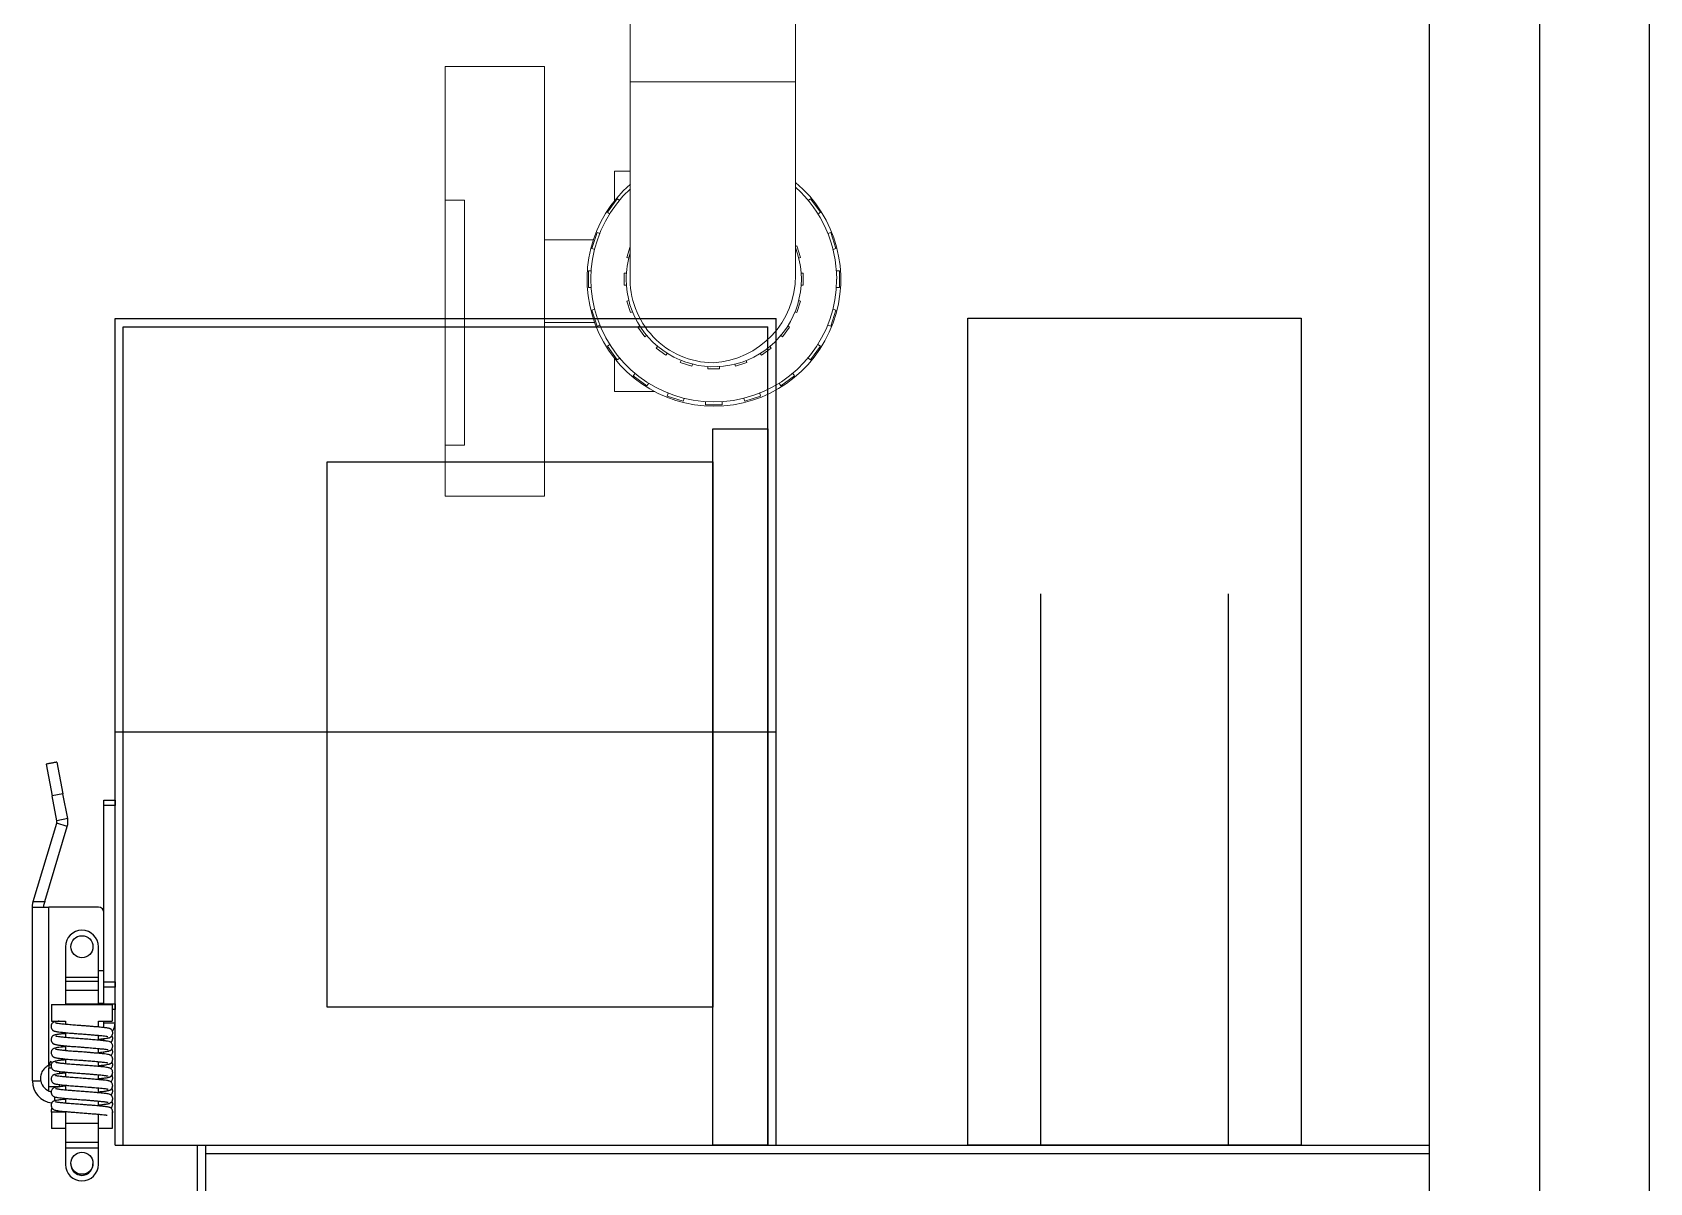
# Model space of a CAD drawing. Extents: x -18489 to 195597, y -1599 to 112111.
# Drawn here: x 15012.29 to 15041.64, y 26408.6 to 26429.48 of the extents above; entities that cross this region are included whole.
import ezdxf

# ---------------------------------------------------------------- set-up
doc = ezdxf.new("R2010")
doc.units = 0
doc.header["$LTSCALE"] = 100
doc.linetypes.add('188K-SM-07-F10-MECH-CR PIPE-Y2257103$0$AP8P1-SM-08-F50-001-A(G)-CDS - 複製$0$HIDDEN', pattern=[0.375, 0.25, -0.125])
doc.linetypes.add('188K-SM-07-F10-MECH-CR PIPE-Y2257103$0$AP8P1-SM-08-F50-001-A(G)-CDS - 複製$0$HIDDEN2', pattern=[4.7625, 3.175, -1.5875])
for name, color, linetype in [('188K-SM-07-F10-MECH-CR PIPE-Y2257103$0$AP6B-SM-08-FNN-340-A(13)_Ver1$0$18P2-SM-08-FNN-320-A(5)-20190426-JEN$0$18P2-SM-08-FNN-320-A(5)-20190318-JEN$0$SM-08-FNN-300-A(5)-JEN$0$15P6-SM-08-FNN-320-A(10)-UIS-TCM$0$15P6-SM-08-FNN-00-(@10)170308-MIC$0$0-CDS', 140, 'Continuous'), ('188K-SM-07-F10-MECH-CR PIPE-Y2257103$0$AP7P1-SM-08-FNN-120-A(4)-SMP$0$15P6-SM-08-FNN-320-A(10)-UIS-TCM$0$15P6-SM-08-FNN-00-(@10)170308-MIC$0$0-CDS', 140, 'Continuous'), ('188K-SM-07-F10-MECH-CR PIPE-Y2257103$0$AP8P1-SM-08-F50-001-A(G)-CDS - 複製$0$虛線', 4, '188K-SM-07-F10-MECH-CR PIPE-Y2257103$0$AP8P1-SM-08-F50-001-A(G)-CDS - 複製$0$HIDDEN')]:
    doc.layers.add(name, color=color, linetype=linetype)
doc.layers.add('188K-SM-07-F10-MECH-CR PIPE-Y2257103$0$AP8P1-SM-08-F50-001-A(G)-CDS - 複製$0$HDI', color=4, linetype='188K-SM-07-F10-MECH-CR PIPE-Y2257103$0$AP8P1-SM-08-F50-001-A(G)-CDS - 複製$0$HIDDEN2', lineweight=5)

# ---------------------------------------------------------------- blocks, each defined once
blk = doc.blocks.new('188K-SM-07-F10-MECH-CR PIPE-Y2257103$0$AP8P1-SM-08-F50-001-A(G)-CDS - 複製$0$A$Cf43b6890')
at = {"color": 4}
for p, q in [((-4.19, 16.97), (-4.75, 5.56)), ((-4.3, 14.73), (4.3, 14.73)), ((-4.27, 15.29), (4.27, 15.29)), ((-4.24, 15.85), (4.24, 15.85)), ((-4.22, 16.41), (4.22, 16.41)), ((4.19, 16.97), (-4.19, 16.97)), ((4.19, 16.97), (4.75, 5.56)), ((-4.44, 11.93), (4.44, 11.93)), ((-4.41, 12.49), (4.41, 12.49)), ((-4.38, 13.05), (4.38, 13.05)), ((-4.35, 13.61), (4.35, 13.61)), ((-4.33, 14.17), (4.33, 14.17)), ((-4.57, 9.13), (4.57, 9.13)), ((-4.55, 9.69), (4.55, 9.69)), ((-4.52, 10.25), (4.52, 10.25)), ((-4.49, 10.81), (4.49, 10.81)), ((-4.46, 11.37), (4.46, 11.37)), ((-4.71, 6.33), (4.71, 6.33)), ((-4.68, 6.89), (4.68, 6.89)), ((-4.66, 7.45), (4.66, 7.45)), ((-4.63, 8.01), (4.63, 8.01)), ((-4.6, 8.57), (4.6, 8.57)), ((-4.75, 5.56), (-4.75, 5)), ((-4.74, 5.77), (4.74, 5.77)), ((4.75, 5.56), (4.75, 5))]:
    blk.add_line(p, q, dxfattribs=at)
at = {"color": 0}
for p, q in [((27.5, 5), (-27.5, 5)), ((-27.5, 5), (-27.5, 0)), ((27.5, 5), (27.5, 0)), ((29.5, 0), (-29.5, 0)), ((30.5, -1), (29.5, 0)), ((-29.5, 0), (-30.5, -1)), ((-30.5, -33.94), (-30.5, -1)), ((-30.5, -1), (30.5, -1)), ((30.5, -33.94), (30.5, -1)), ((30.5, -33.94), (-30.5, -33.94)), ((-15, -61), (-30.5, -33.94)), ((15, -61), (30.5, -33.94)), ((15, -61), (-15, -61)), ((-15, -74), (-15, -61)), ((15, -61), (15, -74)), ((-15, -74), (-14, -75)), ((-15, -74), (15, -74)), ((14, -75), (-14, -75)), ((14, -75), (15, -74))]:
    blk.add_line(p, q, dxfattribs=at)
at = {"color": 0, "linetype": 'Continuous', "lineweight": 0, "extrusion": (0, 1, 0)}
for p, q in [((-18.25, -75), (18.25, -75)), ((-18.25, -84), (-18.25, -75)), ((18.25, -84), (18.25, -75)), ((-18.25, -84), (18.25, -84)), ((-15, -84), (0, -84)), ((-15, -105.5), (-15, -84)), ((0, -84), (15, -84)), ((15, -105.5), (15, -84)), ((-15, -105.5), (-15, -142.2)), ((15, -142.2), (15, -105.5)), ((17.85, -123.21), (15, -123.21)), ((17.85, -124.58), (17.85, -123.21)), ((17.85, -124.58), (17.85, -128.52)), ((-19.52, -130.7), (-17.73, -128.24)), ((-17.73, -128.24), (-17.28, -128.57)), ((16.9, -128.57), (17.36, -128.24)), ((17.36, -128.24), (19.14, -130.7)), ((-19.06, -131.03), (-19.52, -130.7)), ((19.14, -130.7), (18.69, -131.03)), ((-22.33, -137.27), (-21.39, -134.38)), ((-21.39, -134.38), (-20.86, -134.55)), ((20.48, -134.55), (21.02, -134.38)), ((21.02, -134.38), (21.95, -137.27)), ((-21.8, -137.44), (-22.33, -137.27)), ((-15.25, -136.82), (-15.91, -138.88)), ((-15, -136.9), (-15.25, -136.82)), ((15.64, -138.88), (15, -136.92)), ((21.95, -137.27), (21.42, -137.44)), ((-15.91, -138.88), (-15.54, -139)), ((15.26, -139), (15.64, -138.88)), ((-22.97, -144.38), (-22.97, -141.34)), ((-22.97, -141.34), (-22.42, -141.34)), ((-15.98, -141.78), (-16.38, -141.78)), ((-16.38, -141.78), (-16.38, -143.95)), ((16.1, -141.78), (15.7, -141.78)), ((16.1, -143.95), (16.1, -141.78)), ((22.04, -141.34), (22.6, -141.34)), ((22.6, -141.34), (22.6, -144.38)), ((-22.42, -144.38), (-22.97, -144.38)), ((-16.38, -143.95), (-15.98, -143.95)), ((-15.54, -146.73), (-15.91, -146.85)), ((15.64, -146.85), (15.26, -146.73)), ((15.7, -143.95), (16.1, -143.95)), ((22.6, -144.38), (22.04, -144.38)), ((-22.33, -148.46), (-21.8, -148.29)), ((-21.39, -151.35), (-22.33, -148.46)), ((-15.91, -146.85), (-15.25, -148.91)), ((-15.25, -148.91), (-14.87, -148.79)), ((14.59, -148.79), (14.97, -148.91)), ((14.97, -148.91), (15.64, -146.85)), ((21.95, -148.46), (21.02, -151.35)), ((21.42, -148.29), (21.95, -148.46)), ((-20.86, -151.18), (-21.39, -151.35)), ((-13.59, -151.3), (-13.91, -151.53)), ((-13.91, -151.53), (-12.64, -153.28)), ((12.36, -153.28), (13.63, -151.53)), ((13.63, -151.53), (13.31, -151.3)), ((21.02, -151.35), (20.48, -151.18)), ((-19.52, -155.03), (-19.06, -154.7)), ((-17.73, -157.49), (-19.52, -155.03)), ((-12.64, -153.28), (-12.32, -153.05)), ((-10.32, -155.04), (-10.56, -155.36)), ((-10.56, -155.36), (-8.81, -156.63)), ((8.53, -156.63), (10.28, -155.36)), ((10.28, -155.36), (10.04, -155.04)), ((12.04, -153.05), (12.36, -153.28)), ((19.14, -155.03), (17.36, -157.49)), ((18.69, -154.7), (19.14, -155.03)), ((-17.28, -157.16), (-17.73, -157.49)), ((-8.81, -156.63), (-8.57, -156.31)), ((-6.06, -157.59), (-6.19, -157.97)), ((-6.19, -157.97), (-4.13, -158.64)), ((-4.13, -158.64), (-4, -158.26)), ((3.72, -158.26), (3.85, -158.64)), ((3.85, -158.64), (5.91, -157.97)), ((5.91, -157.97), (5.78, -157.59)), ((8.29, -156.31), (8.53, -156.63)), ((17.36, -157.49), (16.9, -157.16)), ((17.85, -157.2), (17.85, -161.86)), ((-14.81, -160.41), (-14.48, -159.95)), ((-12.35, -162.19), (-14.81, -160.41)), ((-1.22, -158.7), (-1.22, -159.1)), ((-1.22, -159.1), (0.94, -159.1)), ((0.94, -159.1), (0.94, -158.7)), ((14.44, -160.41), (11.98, -162.19)), ((14.11, -159.95), (14.44, -160.41)), ((-12.02, -161.74), (-12.35, -162.19)), ((-8.67, -164.07), (-8.5, -163.54)), ((-5.78, -165.01), (-8.67, -164.07)), ((8.3, -164.07), (5.41, -165.01)), ((8.13, -163.54), (8.3, -164.07)), ((17.85, -163.23), (10.56, -163.23)), ((11.98, -162.19), (11.65, -161.74)), ((17.85, -163.23), (17.85, -161.86)), ((-5.61, -164.47), (-5.78, -165.01)), ((-1.71, -165.65), (-1.71, -165.09)), ((1.33, -165.65), (-1.71, -165.65)), ((1.33, -165.09), (1.33, -165.65)), ((5.41, -165.01), (5.24, -164.47))]:
    blk.add_line(p, q, dxfattribs=at)
at = {"color": 0, "linetype": 'Continuous', "lineweight": 0}
for p, q in [((-7.25, -75), (-7.25, -84)), ((-5.75, -75), (-5.75, -84)), ((5.75, -75), (5.75, -84)), ((7.25, -75), (7.25, -84)), ((7.25, -75), (7.25, -84)), ((48.57, -104.22), (30.57, -104.22)), ((30.57, -104.22), (30.57, -182.22)), ((48.57, -104.22), (48.57, -182.22)), ((15, -107), (-15, -107)), ((48.57, -128.5), (45.06, -128.5)), ((45.06, -128.5), (45.06, -172.94)), ((30.57, -135.72), (21.73, -135.72)), ((30.57, -150.72), (21.48, -150.72)), ((48.57, -172.94), (45.06, -172.94)), ((48.57, -182.22), (30.57, -182.22))]:
    blk.add_line(p, q, dxfattribs=at)
at = {"color": 0, "linetype": 'Continuous', "lineweight": 0, "extrusion": (0, 0, -1)}
for centre, radius, start, end in [((0.2, -142.89), 23.01, 269.9568, 49.915), ((-0.06, -142.91), 22.53, 0.115, 47.9667), ((0.17, -142.9), 23.01, 131.1561, 270.0514), ((0.16, -142.83), 22.3, 132.7475, 359.907), ((0.16, -142.83), 15.9, 180.1297, 21.0538), ((0.32, -142.9), 16.05, 162.597, 179.885)]:
    blk.add_arc(centre, radius, start, end, dxfattribs=at)
at = {"color": 0, "linetype": 'Continuous', "lineweight": 0}
for centre, radius, start, end in [((0.76, -142.26), 15.76, 179.7721, 267.0804), ((-0.16, -142.83), 15.18, 270.4583, 2.3697)]:
    blk.add_arc(centre, radius, start, end, dxfattribs=at)
at = {"layer": '188K-SM-07-F10-MECH-CR PIPE-Y2257103$0$AP8P1-SM-08-F50-001-A(G)-CDS - 複製$0$HDI', "lineweight": -3}
for p, q in [((-6.98, 5), (-6.98, 1.97)), ((6.98, 5), (-6.98, 5)), ((6.98, 5), (6.98, 1.97)), ((6.98, 1.97), (-6.98, 1.97)), ((-2.5, 1.97), (-2.5, -8.03)), ((2.5, 1.97), (2.5, -8.03)), ((-2.5, -36.03), (-2.5, -38.53)), ((2.5, -36.03), (2.5, -38.53))]:
    blk.add_line(p, q, dxfattribs=at)
blk.add_lwpolyline([(9, -36.03), (-9, -36.03, -0.414214), (-10, -35.03), (-10, -9.03, -0.414214), (-9, -8.03), (9, -8.03, -0.414214), (10, -9.03), (10, -35.03, -0.414214)], format="xyb", close=True, dxfattribs=at)
for points in [[(4.06, -39.47), (4.06, -40.09), (-4.06, -40.09), (-4.06, -39.47)], [(3.12, -38.53), (3.12, -39.47), (-3.13, -39.47), (-3.13, -38.53)], [(3.12, -40.09), (3.12, -41.03), (-3.13, -41.03), (-3.13, -40.09)]]:
    blk.add_lwpolyline(points, close=True, dxfattribs=at)
at = {"layer": '188K-SM-07-F10-MECH-CR PIPE-Y2257103$0$AP8P1-SM-08-F50-001-A(G)-CDS - 複製$0$虛線', "linetype": '188K-SM-07-F10-MECH-CR PIPE-Y2257103$0$AP8P1-SM-08-F50-001-A(G)-CDS - 複製$0$HIDDEN', "ltscale": 0.5}
for p, q in [((-25, 5), (-25, -21.19)), ((25, 5), (25, -21.19)), ((-8.5, -50), (-25, -21.19)), ((8.5, -50), (25, -21.19)), ((8.5, -49.98), (-8.5, -50))]:
    blk.add_line(p, q, dxfattribs=at)
at = {"layer": '188K-SM-07-F10-MECH-CR PIPE-Y2257103$0$AP8P1-SM-08-F50-001-A(G)-CDS - 複製$0$虛線', "ltscale": 0.1}
for p, q in [((-9.49, -74.5), (-8.99, -49.28)), ((9.49, -74.5), (8.99, -49.26)), ((-8.98, -74), (-8.5, -50)), ((8.98, -74), (8.5, -49.98)), ((-10, -75), (-8.98, -74)), ((10, -75), (8.98, -74))]:
    blk.add_line(p, q, dxfattribs=at)
blk = doc.blocks.new('188K-SM-07-F10-MECH-CR PIPE-Y2257103$0$CDS-CVD')
at = {"layer": '188K-SM-07-F10-MECH-CR PIPE-Y2257103$0$AP6B-SM-08-FNN-340-A(13)_Ver1$0$18P2-SM-08-FNN-320-A(5)-20190426-JEN$0$18P2-SM-08-FNN-320-A(5)-20190318-JEN$0$SM-08-FNN-300-A(5)-JEN$0$15P6-SM-08-FNN-320-A(10)-UIS-TCM$0$15P6-SM-08-FNN-00-(@10)170308-MIC$0$0-CDS', "ltscale": 0.1}
blk.add_line((15039.64, -72855.477), (15039.64, -73013.977), dxfattribs=at)
blk.add_lwpolyline([(15037.64, -73013.977), (15041.64, -73013.977), (15041.64, -72855.477), (15037.64, -72855.477)], close=True, dxfattribs=at)
at = {"layer": '188K-SM-07-F10-MECH-CR PIPE-Y2257103$0$AP7P1-SM-08-FNN-120-A(4)-SMP$0$15P6-SM-08-FNN-320-A(10)-UIS-TCM$0$15P6-SM-08-FNN-00-(@10)170308-MIC$0$0-CDS', "ltscale": 0.1}
for p, q in [((15013.79, -72925.477), (15013.79, -72910.477)), ((15013.79, -72910.477), (15025.79, -72910.477)), ((15013.94, -72925.477), (15013.94, -72910.627)), ((15013.94, -72910.627), (15025.64, -72910.627)), ((15025.64, -72925.477), (15025.64, -72910.627)), ((15025.79, -72925.477), (15025.79, -72910.477)), ((15029.265, -72910.471), (15035.315, -72910.471)), ((15029.265, -72925.477), (15029.265, -72910.471)), ((15035.315, -72910.471), (15035.315, -72925.477)), ((15024.64, -72912.477), (15025.64, -72912.477)), ((15024.64, -72925.477), (15024.64, -72912.477)), ((15025.64, -72912.477), (15025.64, -72925.477)), ((15017.64, -72913.077), (15024.64, -72913.077)), ((15017.64, -72922.977), (15017.64, -72913.077)), ((15024.64, -72913.077), (15024.64, -72922.977)), ((15030.59, -72925.477), (15030.59, -72915.471)), ((15033.99, -72915.471), (15033.99, -72925.477)), ((15013.79, -72917.977), (15025.79, -72917.977)), ((15012.54, -72918.564), (15012.649, -72919.139)), ((15012.736, -72918.526), (15012.846, -72919.101)), ((15012.846, -72919.101), (15012.649, -72919.139)), ((15012.735, -72919.59), (15012.649, -72919.139)), ((15012.932, -72919.552), (15012.846, -72919.101)), ((15013.59, -72919.214), (15013.79, -72919.214)), ((15013.59, -72919.314), (15013.59, -72919.214)), ((15013.79, -72919.214), (15013.79, -72919.314)), ((15013.79, -72919.314), (15013.59, -72919.314)), ((15013.59, -72921.258), (15013.59, -72919.314)), ((15013.79, -72922.514), (15013.79, -72919.314)), ((15012.307, -72921.058), (15012.733, -72919.637)), ((15012.516, -72921.058), (15012.924, -72919.695)), ((15012.924, -72919.695), (15012.733, -72919.637)), ((15012.932, -72919.552), (15012.735, -72919.59)), ((15012.29, -72924.314), (15012.29, -72921.158)), ((15012.29, -72921.158), (15012.59, -72921.158)), ((15012.303, -72921.072), (15012.307, -72921.058)), ((15012.307, -72921.058), (15012.516, -72921.058)), ((15012.516, -72921.058), (15012.494, -72921.129)), ((15012.59, -72924.033), (15012.59, -72921.158)), ((15013.49, -72921.158), (15012.59, -72921.158)), ((15013.59, -72922.314), (15013.59, -72921.258)), ((15012.89, -72921.877), (15012.89, -72922.435)), ((15013.49, -72922.435), (15013.49, -72921.877)), ((15013.49, -72922.435), (15012.89, -72922.435)), ((15012.89, -72922.435), (15012.89, -72922.506)), ((15013.59, -72922.314), (15013.49, -72922.314)), ((15013.49, -72922.506), (15013.49, -72922.435)), ((15013.59, -72922.514), (15013.59, -72922.314)), ((15013.49, -72922.506), (15012.89, -72922.506)), ((15012.89, -72922.506), (15012.89, -72922.674)), ((15013.49, -72922.674), (15012.89, -72922.674)), ((15012.89, -72922.674), (15012.89, -72922.922)), ((15013.49, -72922.674), (15013.49, -72922.506)), ((15013.49, -72922.922), (15013.49, -72922.674)), ((15013.59, -72922.514), (15013.79, -72922.514)), ((15013.59, -72922.614), (15013.59, -72922.514)), ((15013.79, -72922.614), (15013.59, -72922.614)), ((15013.59, -72922.914), (15013.59, -72922.614)), ((15013.79, -72922.514), (15013.79, -72922.614)), ((15013.79, -72922.914), (15013.79, -72922.614)), ((15012.64, -72922.927), (15012.64, -72923.227)), ((15012.64, -72922.927), (15013.74, -72922.927)), ((15013.49, -72922.922), (15012.89, -72922.922)), ((15012.89, -72922.922), (15012.89, -72922.927)), ((15013.59, -72922.907), (15013.49, -72922.907)), ((15013.49, -72922.927), (15013.49, -72922.922)), ((15013.59, -72922.914), (15013.79, -72922.914)), ((15013.59, -72922.927), (15013.59, -72922.914)), ((15013.74, -72922.927), (15013.74, -72923.227)), ((15013.79, -72923.014), (15013.74, -72923.014)), ((15013.79, -72922.914), (15013.79, -72923.014)), ((15013.79, -72923.257), (15013.79, -72923.014)), ((15024.64, -72922.977), (15017.64, -72922.977)), ((15012.64, -72923.227), (15012.89, -72923.227)), ((15012.871, -72923.227), (15012.887, -72923.237)), ((15012.887, -72923.237), (15012.89, -72923.239)), ((15012.89, -72923.227), (15012.89, -72923.287)), ((15013.49, -72923.227), (15013.74, -72923.227)), ((15013.49, -72923.335), (15013.49, -72923.227)), ((15013.59, -72923.345), (15013.59, -72923.227)), ((15013.59, -72923.257), (15013.79, -72923.257)), ((15012.89, -72923.437), (15012.89, -72923.525)), ((15013.49, -72923.574), (15013.49, -72923.486)), ((15013.59, -72923.547), (15013.595, -72923.544)), ((15013.59, -72923.584), (15013.59, -72923.545)), ((15012.89, -72923.675), (15012.89, -72923.764)), ((15012.89, -72923.914), (15012.89, -72924.002)), ((15013.49, -72923.812), (15013.49, -72923.724)), ((15013.59, -72923.822), (15013.59, -72923.783)), ((15012.63, -72924.02), (15012.59, -72924.033)), ((15012.59, -72924.414), (15012.59, -72924.084)), ((15012.644, -72924.084), (15012.59, -72924.084)), ((15012.648, -72923.987), (15012.618, -72923.958)), ((15012.633, -72924.02), (15012.63, -72924.02)), ((15012.79, -72924.18), (15012.79, -72924.141)), ((15012.89, -72924.152), (15012.89, -72924.241)), ((15013.49, -72924.051), (15013.49, -72923.963)), ((15013.49, -72924.289), (15013.49, -72924.201)), ((15013.59, -72924.061), (15013.59, -72924.022)), ((15012.29, -72924.314), (15012.441, -72924.314)), ((15012.59, -72924.414), (15012.79, -72924.414)), ((15012.59, -72924.495), (15012.59, -72924.414)), ((15012.79, -72924.414), (15012.79, -72924.38)), ((15012.89, -72924.391), (15012.89, -72924.48)), ((15013.49, -72924.528), (15013.49, -72924.44)), ((15012.69, -72924.6), (15012.69, -72924.675)), ((15012.89, -72924.63), (15012.89, -72924.718)), ((15013.49, -72924.766), (15013.49, -72924.678)), ((15012.64, -72924.877), (15012.64, -72925.177)), ((15012.89, -72924.877), (15012.64, -72924.877)), ((15012.89, -72924.868), (15012.89, -72925.077)), ((15012.89, -72925.077), (15013.49, -72925.077)), ((15012.89, -72925.077), (15012.89, -72925.427)), ((15013.49, -72925.077), (15013.49, -72924.917)), ((15013.49, -72925.427), (15013.49, -72925.077)), ((15013.74, -72924.877), (15013.732, -72924.877)), ((15013.74, -72924.877), (15013.74, -72925.177)), ((15012.89, -72925.177), (15012.64, -72925.177)), ((15013.74, -72925.177), (15013.49, -72925.177)), ((15012.89, -72925.427), (15013.49, -72925.427)), ((15012.89, -72925.427), (15012.89, -72925.527)), ((15012.89, -72925.527), (15013.49, -72925.527)), ((15012.89, -72925.527), (15012.89, -72925.827)), ((15013.49, -72925.527), (15013.49, -72925.427)), ((15013.49, -72925.827), (15013.49, -72925.527)), ((15013.79, -72925.477), (15037.64, -72925.477)), ((15015.29, -72972.477), (15015.29, -72925.477)), ((15015.44, -72941.636), (15015.44, -72925.477)), ((15015.44, -72925.627), (15037.64, -72925.627)), ((15025.64, -72925.477), (15024.64, -72925.477)), ((15035.315, -72925.477), (15029.265, -72925.477)), ((15033.99, -72925.477), (15030.59, -72925.477))]:
    blk.add_line(p, q, dxfattribs=at)
for centre in [(15013.19, -72921.877), (15013.19, -72925.807)]:
    blk.add_circle(centre, 0.2, dxfattribs=at)
for centre, radius, start, end in [((15012.637, -72919.609), 0.1, 343.3008, 10.7843), ((15012.637, -72919.609), 0.3, 343.3008, 10.7843), ((15013.49, -72921.258), 0.1, 0, 90), ((15013.19, -72921.877), 0.3, 0, 180), ((15013.49, -72923.257), 0.3, 328.3791, 0), ((15012.89, -72924.084), 0.3, 155.1587, 180), ((15012.69, -72924.314), 0.4, 180, 263.3668), ((15012.686, -72924.264), 0.25, 191.537, 257.5737), ((15013.49, -72924.214), 0.1, 304.7083, 330.2843), ((15013.19, -72925.827), 0.3, 180, 0), ((15013.19, -72925.827), 0.2, 177.134, 2.866)]:
    blk.add_arc(centre, radius, start, end, dxfattribs=at)
blk.add_open_spline([(15012.736, -72918.526), (15012.54, -72918.564)], degree=1, dxfattribs=at)
for points, knots in [([(15012.29, -72921.158), (15012.29, -72921.157), (15012.29, -72921.155), (15012.29, -72921.137), (15012.293, -72921.112), (15012.298, -72921.089), (15012.302, -72921.075), (15012.303, -72921.072)], [0, 0, 0, 0, 0.23339, 0.466809, 0.699076, 0.926982, 1, 1, 1, 1]), ([(15012.494, -72921.129), (15012.493, -72921.136), (15012.49, -72921.149), (15012.49, -72921.157), (15012.49, -72921.158), (15012.49, -72921.158)], [0, 0, 0, 0, 0.406198, 0.8110411, 1, 1, 1, 1]), ([(15012.778, -72923.227), (15012.765, -72923.229), (15012.74, -72923.232), (15012.709, -72923.238), (15012.684, -72923.244), (15012.669, -72923.251), (15012.66, -72923.257), (15012.651, -72923.265), (15012.638, -72923.282), (15012.63, -72923.315), (15012.632, -72923.342), (15012.641, -72923.367), (15012.651, -72923.382), (15012.657, -72923.389), (15012.663, -72923.394), (15012.668, -72923.398), (15012.677, -72923.403), (15012.688, -72923.407), (15012.705, -72923.412), (15012.725, -72923.416), (15012.755, -72923.421), (15012.798, -72923.427), (15012.863, -72923.434), (15012.941, -72923.442), (15013.027, -72923.449), (15013.12, -72923.455), (15013.216, -72923.462), (15013.314, -72923.47), (15013.406, -72923.478), (15013.486, -72923.485), (15013.552, -72923.491), (15013.603, -72923.497), (15013.634, -72923.502), (15013.651, -72923.505), (15013.661, -72923.508), (15013.661, -72923.508), (15013.662, -72923.508)], [0, 0, 0, 0, 0.033749, 0.065959, 0.105376, 0.13345, 0.143203, 0.152503, 0.17219, 0.191617, 0.211755, 0.22949, 0.236105, 0.241172, 0.245119, 0.253013, 0.264832, 0.286662, 0.312074, 0.336755, 0.360678, 0.407887, 0.456841, 0.506807, 0.556686, 0.606045, 0.657299, 0.709687, 0.762176, 0.812889, 0.859395, 0.904191, 0.94734, 0.968069, 0.987715, 1, 1, 1, 1]), ([(15013.49, -72923.556), (15013.5, -72923.555), (15013.536, -72923.551), (15013.587, -72923.546), (15013.636, -72923.539), (15013.666, -72923.533), (15013.688, -72923.528), (15013.7, -72923.523), (15013.71, -72923.518), (15013.716, -72923.514), (15013.722, -72923.509), (15013.731, -72923.499), (15013.743, -72923.478), (15013.749, -72923.45), (15013.748, -72923.425), (15013.74, -72923.401), (15013.73, -72923.386), (15013.721, -72923.377), (15013.712, -72923.371), (15013.702, -72923.366), (15013.684, -72923.36), (15013.659, -72923.355), (15013.626, -72923.349), (15013.589, -72923.345), (15013.547, -72923.34), (15013.498, -72923.336), (15013.442, -72923.331), (15013.379, -72923.325), (15013.311, -72923.32), (15013.239, -72923.314), (15013.17, -72923.309), (15013.106, -72923.304), (15013.049, -72923.3), (15012.993, -72923.296), (15012.94, -72923.291), (15012.891, -72923.287), (15012.846, -72923.282), (15012.801, -72923.277), (15012.763, -72923.272), (15012.737, -72923.268), (15012.721, -72923.265), (15012.71, -72923.262), (15012.709, -72923.262), (15012.708, -72923.262)], [0, 0, 0, 0, 0.01759, 0.065005, 0.1057631, 0.1430056, 0.1649563, 0.1866112, 0.1992239, 0.2075776, 0.210924, 0.2151868, 0.2280447, 0.2460191, 0.262153, 0.2754107, 0.2870045, 0.295447, 0.3037268, 0.3224593, 0.3500047, 0.3855352, 0.4139411, 0.4428067, 0.4719136, 0.5021191, 0.5340102, 0.5674252, 0.6021249, 0.6376942, 0.6715066, 0.7024042, 0.7303279, 0.7561349, 0.7878503, 0.8160494, 0.8404003, 0.8739503, 0.9104819, 0.9362448, 0.959672, 0.9790631, 1, 1, 1, 1]), ([(15012.89, -72923.454), (15012.886, -72923.455), (15012.867, -72923.456), (15012.839, -72923.459), (15012.802, -72923.463), (15012.771, -72923.466), (15012.744, -72923.47), (15012.722, -72923.474), (15012.701, -72923.478), (15012.679, -72923.485), (15012.665, -72923.492), (15012.653, -72923.502), (15012.645, -72923.512), (15012.638, -72923.526), (15012.632, -72923.546), (15012.631, -72923.565), (15012.634, -72923.583), (15012.639, -72923.599), (15012.646, -72923.614), (15012.653, -72923.622), (15012.657, -72923.627), (15012.66, -72923.629), (15012.662, -72923.63), (15012.663, -72923.631), (15012.665, -72923.633), (15012.668, -72923.635), (15012.669, -72923.636), (15012.672, -72923.639), (15012.68, -72923.643), (15012.695, -72923.648), (15012.72, -72923.654), (15012.749, -72923.659), (15012.781, -72923.663), (15012.813, -72923.667), (15012.848, -72923.671), (15012.888, -72923.675), (15012.931, -72923.679), (15012.976, -72923.683), (15013.025, -72923.687), (15013.081, -72923.691), (15013.143, -72923.695), (15013.208, -72923.7), (15013.274, -72923.706), (15013.336, -72923.711), (15013.393, -72923.715), (15013.442, -72923.72), (15013.485, -72923.724), (15013.532, -72923.728), (15013.58, -72923.733), (15013.626, -72923.739), (15013.649, -72923.743), (15013.663, -72923.748), (15013.663, -72923.747), (15013.663, -72923.746)], [0, 0, 0, 0, 0.007579, 0.032258, 0.054598, 0.081635, 0.105201, 0.12665, 0.14679, 0.171227, 0.199292, 0.212165, 0.223278, 0.232545, 0.244663, 0.256417, 0.265238, 0.27377, 0.281337, 0.288137, 0.290892, 0.291998, 0.293002, 0.294002, 0.295102, 0.2979, 0.305851, 0.314891, 0.329988, 0.359386, 0.391395, 0.420717, 0.446626, 0.469042, 0.492634, 0.519847, 0.542488, 0.566856, 0.592732, 0.620089, 0.650035, 0.682562, 0.714899, 0.745689, 0.774671, 0.801671, 0.826589, 0.849391, 0.89008, 0.927996, 0.969283, 0.991113, 1, 1, 1, 1]), ([(15013.49, -72923.795), (15013.491, -72923.794), (15013.515, -72923.792), (15013.557, -72923.788), (15013.614, -72923.781), (15013.652, -72923.774), (15013.676, -72923.77), (15013.693, -72923.765), (15013.708, -72923.758), (15013.718, -72923.751), (15013.727, -72923.742), (15013.737, -72923.729), (15013.746, -72923.707), (15013.749, -72923.685), (15013.747, -72923.662), (15013.74, -72923.64), (15013.727, -72923.621), (15013.711, -72923.608), (15013.694, -72923.602), (15013.672, -72923.596), (15013.632, -72923.588), (15013.578, -72923.582), (15013.526, -72923.577), (15013.482, -72923.573), (15013.433, -72923.569), (15013.38, -72923.564), (15013.325, -72923.559), (15013.268, -72923.555), (15013.211, -72923.55), (15013.138, -72923.545), (15013.051, -72923.539), (15012.954, -72923.531), (15012.867, -72923.523), (15012.794, -72923.515), (15012.749, -72923.509), (15012.726, -72923.504), (15012.718, -72923.503), (15012.717, -72923.503), (15012.717, -72923.503)], [0, 0, 0, 0, 0.002073, 0.041865, 0.086842, 0.13285, 0.155809, 0.179722, 0.192954, 0.20634, 0.217711, 0.227311, 0.242635, 0.255221, 0.266172, 0.279976, 0.298552, 0.320173, 0.343366, 0.367672, 0.418021, 0.469743, 0.496015, 0.523502, 0.552254, 0.581633, 0.610861, 0.639743, 0.668097, 0.69576, 0.748413, 0.799687, 0.851631, 0.904368, 0.956803, 0.980501, 0.996005, 1, 1, 1, 1]), ([(15013.715, -72923.613), (15013.715, -72923.613), (15013.716, -72923.612), (15013.717, -72923.611), (15013.718, -72923.61), (15013.72, -72923.609), (15013.723, -72923.607), (15013.727, -72923.602), (15013.734, -72923.594), (15013.741, -72923.579), (15013.746, -72923.563), (15013.749, -72923.542), (15013.748, -72923.523), (15013.741, -72923.504), (15013.737, -72923.495), (15013.734, -72923.492), (15013.734, -72923.492)], [0, 0, 0, 0, 0.010562, 0.025357, 0.038805, 0.052303, 0.067168, 0.104206, 0.195626, 0.297364, 0.412081, 0.530674, 0.742415, 0.8515, 0.97609, 1, 1, 1, 1]), ([(15012.89, -72923.693), (15012.887, -72923.693), (15012.869, -72923.695), (15012.839, -72923.698), (15012.79, -72923.702), (15012.745, -72923.708), (15012.709, -72923.715), (15012.686, -72923.721), (15012.671, -72923.727), (15012.662, -72923.733), (15012.652, -72923.741), (15012.643, -72923.753), (15012.634, -72923.773), (15012.63, -72923.8), (15012.634, -72923.826), (15012.644, -72923.85), (15012.654, -72923.862), (15012.66, -72923.868), (15012.664, -72923.872), (15012.669, -72923.875), (15012.676, -72923.879), (15012.687, -72923.884), (15012.705, -72923.889), (15012.73, -72923.894), (15012.761, -72923.899), (15012.789, -72923.903), (15012.82, -72923.906), (15012.858, -72923.911), (15012.909, -72923.916), (15012.964, -72923.921), (15013.02, -72923.925), (15013.076, -72923.929), (15013.137, -72923.934), (15013.201, -72923.938), (15013.264, -72923.943), (15013.323, -72923.948), (15013.377, -72923.953), (15013.429, -72923.957), (15013.478, -72923.962), (15013.522, -72923.966), (15013.564, -72923.97), (15013.605, -72923.975), (15013.636, -72923.98), (15013.653, -72923.983), (15013.661, -72923.986), (15013.661, -72923.985), (15013.661, -72923.984)], [0, 0, 0, 0, 0.004352, 0.032602, 0.058409, 0.104775, 0.143033, 0.173563, 0.197096, 0.213435, 0.220501, 0.230945, 0.243638, 0.258466, 0.276849, 0.292077, 0.297527, 0.30165, 0.305726, 0.312325, 0.325357, 0.34308, 0.365269, 0.397979, 0.425533, 0.44767, 0.466947, 0.495353, 0.526774, 0.560851, 0.587861, 0.615999, 0.646406, 0.678671, 0.709946, 0.739621, 0.767466, 0.793327, 0.824572, 0.852096, 0.876371, 0.91319, 0.953201, 0.974256, 0.994691, 1, 1, 1, 1]), ([(15012.89, -72923.931), (15012.876, -72923.933), (15012.835, -72923.936), (15012.786, -72923.941), (15012.739, -72923.948), (15012.705, -72923.955), (15012.682, -72923.961), (15012.66, -72923.972), (15012.645, -72923.988), (15012.635, -72924.009), (15012.632, -72924.028), (15012.631, -72924.051), (15012.636, -72924.071), (15012.646, -72924.09), (15012.659, -72924.106), (15012.679, -72924.12), (15012.695, -72924.125), (15012.714, -72924.13), (15012.737, -72924.134), (15012.772, -72924.139), (15012.82, -72924.145), (15012.887, -72924.152), (15012.962, -72924.159), (15013.034, -72924.165), (15013.1, -72924.169), (15013.155, -72924.173), (15013.214, -72924.178), (15013.277, -72924.183), (15013.341, -72924.188), (15013.403, -72924.194), (15013.458, -72924.198), (15013.51, -72924.203), (15013.555, -72924.207), (15013.594, -72924.212), (15013.621, -72924.216), (15013.639, -72924.219), (15013.652, -72924.222), (15013.66, -72924.224), (15013.661, -72924.223), (15013.661, -72924.223)], [0, 0, 0, 0, 0.025343, 0.072169, 0.105663, 0.140854, 0.176507, 0.20126, 0.223408, 0.24307, 0.251628, 0.259375, 0.280208, 0.293349, 0.305052, 0.321618, 0.341572, 0.368099, 0.394078, 0.420263, 0.465505, 0.507099, 0.548947, 0.595292, 0.6204, 0.647561, 0.676712, 0.707716, 0.740352, 0.77399, 0.805511, 0.834134, 0.868093, 0.89887, 0.926244, 0.944328, 0.960776, 0.9799, 1, 1, 1, 1]), ([(15013.49, -72924.033), (15013.508, -72924.031), (15013.548, -72924.027), (15013.599, -72924.021), (15013.648, -72924.014), (15013.677, -72924.008), (15013.697, -72924.002), (15013.71, -72923.996), (15013.719, -72923.989), (15013.729, -72923.979), (15013.74, -72923.962), (15013.746, -72923.941), (15013.749, -72923.922), (15013.748, -72923.906), (15013.745, -72923.892), (15013.74, -72923.878), (15013.732, -72923.865), (15013.721, -72923.854), (15013.712, -72923.848), (15013.702, -72923.843), (15013.684, -72923.837), (15013.654, -72923.831), (15013.611, -72923.824), (15013.565, -72923.819), (15013.524, -72923.815), (15013.474, -72923.811), (15013.417, -72923.806), (15013.354, -72923.8), (15013.29, -72923.795), (15013.227, -72923.79), (15013.162, -72923.785), (15013.096, -72923.78), (15013.032, -72923.776), (15012.965, -72923.771), (15012.895, -72923.765), (15012.836, -72923.758), (15012.793, -72923.753), (15012.763, -72923.749), (15012.74, -72923.745), (15012.723, -72923.743), (15012.716, -72923.741), (15012.712, -72923.741), (15012.713, -72923.741), (15012.713, -72923.741)], [0, 0, 0, 0, 0.032282, 0.07315, 0.115469, 0.160572, 0.181096, 0.199233, 0.207719, 0.216352, 0.226863, 0.239545, 0.251698, 0.261259, 0.268851, 0.275533, 0.287968, 0.297851, 0.30955, 0.326172, 0.347841, 0.388677, 0.436604, 0.462775, 0.49037, 0.520424, 0.553023, 0.586885, 0.619439, 0.650344, 0.679404, 0.715061, 0.747244, 0.777351, 0.820208, 0.867192, 0.892434, 0.918638, 0.945248, 0.968111, 0.986279, 0.999986, 1, 1, 1, 1]), ([(15013.716, -72923.851), (15013.716, -72923.851), (15013.718, -72923.851), (15013.72, -72923.848), (15013.726, -72923.842), (15013.736, -72923.83), (15013.744, -72923.812), (15013.748, -72923.792), (15013.749, -72923.774), (15013.746, -72923.754), (15013.739, -72923.737), (15013.735, -72923.732), (15013.734, -72923.731)], [0, 0, 0, 0, 0.009398, 0.062149, 0.115528, 0.18607, 0.383172, 0.505597, 0.621974, 0.813909, 0.978208, 1, 1, 1, 1]), ([(15012.59, -72924.033), (15012.578, -72924.039), (15012.554, -72924.05), (15012.523, -72924.073), (15012.495, -72924.1), (15012.472, -72924.132), (15012.453, -72924.169), (15012.441, -72924.209), (15012.435, -72924.252), (15012.436, -72924.287), (15012.44, -72924.307), (15012.441, -72924.314)], [0, 0, 0, 0, 0.1114966, 0.2267332, 0.3380878, 0.4521097, 0.5746099, 0.700828, 0.8190672, 0.9418079, 1, 1, 1, 1]), ([(15012.89, -72924.17), (15012.889, -72924.17), (15012.87, -72924.172), (15012.837, -72924.175), (15012.795, -72924.179), (15012.754, -72924.184), (15012.719, -72924.19), (15012.692, -72924.196), (15012.677, -72924.202), (15012.667, -72924.207), (15012.661, -72924.211), (15012.652, -72924.219), (15012.642, -72924.232), (15012.633, -72924.253), (15012.631, -72924.275), (15012.633, -72924.292), (15012.637, -72924.312), (15012.645, -72924.329), (15012.655, -72924.34), (15012.66, -72924.346), (15012.666, -72924.351), (15012.673, -72924.355), (15012.683, -72924.36), (15012.694, -72924.363), (15012.709, -72924.367), (15012.73, -72924.371), (15012.757, -72924.375), (15012.791, -72924.38), (15012.833, -72924.385), (15012.88, -72924.39), (15012.93, -72924.395), (15012.981, -72924.399), (15013.036, -72924.403), (15013.094, -72924.407), (15013.152, -72924.412), (15013.211, -72924.416), (15013.268, -72924.421), (15013.327, -72924.426), (15013.387, -72924.431), (15013.445, -72924.436), (15013.502, -72924.441), (15013.559, -72924.446), (15013.613, -72924.453), (15013.645, -72924.458), (15013.66, -72924.462), (15013.665, -72924.464), (15013.665, -72924.463), (15013.665, -72924.463)], [0, 0, 0, 0, 0.002357, 0.03238, 0.061206, 0.089794, 0.127203, 0.161495, 0.18762, 0.201562, 0.21064, 0.2183, 0.229215, 0.242008, 0.257046, 0.266222, 0.275238, 0.289468, 0.294445, 0.298131, 0.301633, 0.312687, 0.32935, 0.34535, 0.360888, 0.387611, 0.414062, 0.441604, 0.472062, 0.505205, 0.531616, 0.559123, 0.587475, 0.616367, 0.645088, 0.673322, 0.700836, 0.727425, 0.761139, 0.792621, 0.821693, 0.862133, 0.905864, 0.953452, 0.976527, 0.99456, 1, 1, 1, 1]), ([(15013.49, -72924.51), (15013.514, -72924.508), (15013.562, -72924.503), (15013.612, -72924.497), (15013.645, -72924.491), (15013.666, -72924.487), (15013.681, -72924.484), (15013.693, -72924.48), (15013.704, -72924.476), (15013.713, -72924.471), (15013.721, -72924.465), (15013.732, -72924.452), (15013.741, -72924.436), (15013.746, -72924.418), (15013.749, -72924.397), (15013.746, -72924.369), (15013.734, -72924.344), (15013.716, -72924.327), (15013.696, -72924.318), (15013.676, -72924.313), (15013.65, -72924.307), (15013.616, -72924.302), (15013.577, -72924.297), (15013.531, -72924.293), (15013.471, -72924.288), (15013.406, -72924.282), (15013.345, -72924.277), (15013.294, -72924.273), (15013.239, -72924.268), (15013.181, -72924.264), (15013.121, -72924.259), (15013.062, -72924.255), (15013.005, -72924.251), (15012.951, -72924.247), (15012.903, -72924.242), (15012.861, -72924.238), (15012.824, -72924.234), (15012.785, -72924.229), (15012.748, -72924.224), (15012.723, -72924.22), (15012.712, -72924.217), (15012.71, -72924.217), (15012.709, -72924.217)], [0, 0, 0, 0, 0.044042, 0.088749, 0.116132, 0.139299, 0.157797, 0.177421, 0.191257, 0.202397, 0.211037, 0.219612, 0.231124, 0.239091, 0.249856, 0.264391, 0.284126, 0.307714, 0.33396, 0.361796, 0.388681, 0.421703, 0.451447, 0.478009, 0.516409, 0.560563, 0.584917, 0.610656, 0.637639, 0.665682, 0.694563, 0.724022, 0.753443, 0.782067, 0.809619, 0.835868, 0.860629, 0.883772, 0.924852, 0.962054, 0.981198, 1, 1, 1, 1]), ([(15013.49, -72924.272), (15013.493, -72924.271), (15013.509, -72924.27), (15013.536, -72924.267), (15013.571, -72924.263), (15013.605, -72924.259), (15013.638, -72924.254), (15013.663, -72924.249), (15013.682, -72924.245), (15013.696, -72924.241), (15013.705, -72924.237), (15013.718, -72924.228), (15013.733, -72924.213), (15013.744, -72924.191), (15013.748, -72924.167), (15013.748, -72924.149), (15013.745, -72924.131), (15013.738, -72924.113), (15013.725, -72924.095), (15013.705, -72924.083), (15013.682, -72924.075), (15013.653, -72924.069), (15013.611, -72924.063), (15013.564, -72924.057), (15013.52, -72924.053), (15013.478, -72924.05), (15013.431, -72924.045), (15013.381, -72924.041), (15013.33, -72924.037), (15013.274, -72924.032), (15013.213, -72924.028), (15013.15, -72924.023), (15013.087, -72924.018), (15013.027, -72924.014), (15012.972, -72924.01), (15012.923, -72924.006), (15012.88, -72924.001), (15012.842, -72923.998), (15012.81, -72923.994), (15012.784, -72923.991), (15012.761, -72923.987), (15012.742, -72923.984), (15012.725, -72923.981), (15012.716, -72923.98), (15012.711, -72923.978), (15012.711, -72923.979), (15012.711, -72923.979)], [0, 0, 0, 0, 0.00538, 0.028648, 0.051662, 0.077986, 0.107438, 0.139017, 0.160392, 0.179447, 0.196747, 0.204884, 0.213849, 0.235115, 0.245611, 0.255449, 0.265909, 0.275856, 0.294038, 0.321766, 0.352362, 0.383639, 0.426479, 0.464234, 0.487227, 0.512789, 0.541964, 0.566205, 0.592394, 0.620404, 0.650046, 0.68106, 0.712813, 0.742691, 0.77137, 0.798859, 0.824913, 0.849336, 0.871988, 0.892777, 0.911835, 0.93263, 0.956331, 0.982628, 0.996439, 1, 1, 1, 1]), ([(15013.714, -72924.09), (15013.717, -72924.088), (15013.724, -72924.083), (15013.734, -72924.07), (15013.744, -72924.051), (15013.749, -72924.031), (15013.748, -72924.008), (15013.745, -72923.989), (15013.739, -72923.975), (15013.734, -72923.97), (15013.734, -72923.969)], [0, 0, 0, 0, 0.0791483, 0.2080299, 0.352743, 0.5821739, 0.6674839, 0.7617272, 0.9782545, 1, 1, 1, 1]), ([(15013.716, -72924.329), (15013.716, -72924.329), (15013.717, -72924.328), (15013.72, -72924.326), (15013.725, -72924.32), (15013.735, -72924.309), (15013.743, -72924.292), (15013.747, -72924.272), (15013.749, -72924.254), (15013.746, -72924.234), (15013.74, -72924.215), (15013.735, -72924.208), (15013.733, -72924.207)], [0, 0, 0, 0, 0.005692, 0.051211, 0.099117, 0.163819, 0.348772, 0.46596, 0.585236, 0.780698, 0.946982, 1, 1, 1, 1]), ([(15012.89, -72924.409), (15012.874, -72924.41), (15012.839, -72924.413), (15012.793, -72924.418), (15012.752, -72924.423), (15012.718, -72924.429), (15012.693, -72924.434), (15012.674, -72924.441), (15012.655, -72924.453), (15012.641, -72924.471), (15012.633, -72924.492), (15012.631, -72924.516), (15012.633, -72924.532), (15012.637, -72924.548), (15012.642, -72924.561), (15012.651, -72924.575), (15012.663, -72924.587), (15012.681, -72924.598), (15012.705, -72924.605), (15012.729, -72924.61), (15012.765, -72924.615), (15012.812, -72924.622), (15012.872, -72924.628), (15012.936, -72924.634), (15012.994, -72924.639), (15013.049, -72924.643), (15013.098, -72924.646), (15013.153, -72924.651), (15013.214, -72924.655), (15013.28, -72924.66), (15013.348, -72924.666), (15013.413, -72924.672), (15013.471, -72924.677), (15013.519, -72924.681), (15013.56, -72924.685), (15013.594, -72924.689), (15013.621, -72924.693), (15013.642, -72924.696), (15013.656, -72924.699), (15013.664, -72924.702), (15013.665, -72924.702), (15013.666, -72924.702)], [0, 0, 0, 0, 0.029191, 0.062613, 0.095741, 0.128308, 0.160011, 0.19021, 0.211289, 0.229815, 0.24391, 0.254654, 0.266198, 0.272923, 0.280274, 0.288826, 0.304605, 0.323984, 0.355062, 0.38448, 0.413999, 0.457699, 0.496905, 0.53102, 0.569465, 0.591422, 0.615515, 0.642355, 0.671919, 0.704092, 0.738633, 0.773586, 0.806297, 0.836541, 0.864758, 0.892001, 0.918048, 0.942669, 0.965683, 0.985359, 1, 1, 1, 1]), ([(15013.49, -72924.749), (15013.494, -72924.748), (15013.512, -72924.747), (15013.542, -72924.744), (15013.579, -72924.739), (15013.614, -72924.735), (15013.64, -72924.731), (15013.659, -72924.727), (15013.671, -72924.725), (15013.68, -72924.723), (15013.686, -72924.721), (15013.695, -72924.717), (15013.706, -72924.711), (15013.72, -72924.7), (15013.733, -72924.686), (15013.742, -72924.669), (15013.747, -72924.652), (15013.749, -72924.635), (15013.747, -72924.615), (15013.742, -72924.599), (15013.733, -72924.583), (15013.725, -72924.574), (15013.716, -72924.566), (15013.702, -72924.559), (15013.682, -72924.553), (15013.651, -72924.546), (15013.608, -72924.54), (15013.549, -72924.533), (15013.473, -72924.526), (15013.383, -72924.518), (15013.282, -72924.51), (15013.192, -72924.503), (15013.119, -72924.498), (15013.061, -72924.494), (15013.001, -72924.489), (15012.943, -72924.485), (15012.893, -72924.48), (15012.85, -72924.476), (15012.811, -72924.471), (15012.777, -72924.467), (15012.749, -72924.463), (15012.729, -72924.459), (15012.717, -72924.457), (15012.71, -72924.455), (15012.71, -72924.455), (15012.709, -72924.455)], [0, 0, 0, 0, 0.0072519, 0.0316784, 0.0577556, 0.0853401, 0.1142307, 0.1320864, 0.1462018, 0.1567029, 0.1637464, 0.1679362, 0.1763124, 0.1879963, 0.2054631, 0.2236873, 0.2379458, 0.2477851, 0.2588742, 0.268606, 0.2776132, 0.288712, 0.3041372, 0.3238348, 0.356195, 0.3899492, 0.4227712, 0.4697777, 0.5159917, 0.5646161, 0.6160143, 0.6691209, 0.6959545, 0.7225655, 0.755855, 0.78722, 0.8162908, 0.8427605, 0.8686879, 0.8992298, 0.9251034, 0.9507578, 0.9722167, 0.9895984, 1, 1, 1, 1]), ([(15013.715, -72924.566), (15013.717, -72924.565), (15013.723, -72924.562), (15013.731, -72924.552), (15013.738, -72924.541), (15013.743, -72924.528), (15013.747, -72924.512), (15013.749, -72924.496), (15013.746, -72924.473), (15013.741, -72924.456), (15013.736, -72924.449), (15013.734, -72924.447)], [0, 0, 0, 0, 0.110343, 0.228033, 0.327806, 0.413574, 0.492037, 0.626711, 0.752059, 0.916508, 1, 1, 1, 1]), ([(15012.89, -72924.647), (15012.878, -72924.648), (15012.851, -72924.651), (15012.803, -72924.655), (15012.75, -72924.662), (15012.708, -72924.669), (15012.683, -72924.676), (15012.669, -72924.682), (15012.659, -72924.689), (15012.65, -72924.698), (15012.642, -72924.71), (15012.636, -72924.724), (15012.633, -72924.737), (15012.631, -72924.751), (15012.632, -72924.769), (15012.637, -72924.79), (15012.647, -72924.808), (15012.658, -72924.821), (15012.671, -72924.831), (15012.688, -72924.839), (15012.712, -72924.845), (15012.749, -72924.852), (15012.8, -72924.859), (15012.86, -72924.865), (15012.933, -72924.872), (15013.015, -72924.879), (15013.107, -72924.886), (15013.204, -72924.893), (15013.303, -72924.901), (15013.398, -72924.909), (15013.484, -72924.916), (15013.557, -72924.923), (15013.604, -72924.929), (15013.631, -72924.932), (15013.648, -72924.937), (15013.65, -72924.935), (15013.65, -72924.934)], [0, 0, 0, 0, 0.0216332, 0.0493934, 0.1006611, 0.1456836, 0.1823953, 0.2080043, 0.2165915, 0.2261451, 0.2383992, 0.2450857, 0.2522103, 0.2612902, 0.272449, 0.2856435, 0.2970558, 0.3062877, 0.3147216, 0.342295, 0.3753876, 0.4198985, 0.461335, 0.5032892, 0.547476, 0.5930912, 0.639367, 0.6876992, 0.7375895, 0.7880403, 0.8379718, 0.886055, 0.9346656, 0.9592734, 0.983866, 1, 1, 1, 1]), ([(15012.646, -72924.804), (15012.646, -72924.804), (15012.642, -72924.809), (15012.635, -72924.825), (15012.631, -72924.846), (15012.632, -72924.863), (15012.634, -72924.877), (15012.638, -72924.887), (15012.64, -72924.89)], [0, 0, 0, 0, 0.007946, 0.251841, 0.531224, 0.699159, 0.88281, 1, 1, 1, 1]), ([(15013.74, -72924.91), (15013.742, -72924.907), (15013.746, -72924.897), (15013.748, -72924.883), (15013.749, -72924.866), (15013.745, -72924.844), (15013.736, -72924.825), (15013.726, -72924.813), (15013.717, -72924.806), (15013.71, -72924.801), (15013.698, -72924.796), (15013.681, -72924.791), (15013.649, -72924.784), (15013.606, -72924.778), (15013.555, -72924.772), (15013.51, -72924.768), (15013.457, -72924.763), (15013.397, -72924.758), (15013.33, -72924.753), (15013.259, -72924.747), (15013.191, -72924.742), (15013.129, -72924.737), (15013.073, -72924.733), (15013.018, -72924.729), (15012.967, -72924.725), (15012.919, -72924.721), (15012.878, -72924.717), (15012.839, -72924.713), (15012.8, -72924.708), (15012.766, -72924.704), (15012.74, -72924.7), (15012.723, -72924.697), (15012.714, -72924.695), (15012.709, -72924.693), (15012.709, -72924.694), (15012.71, -72924.694)], [0, 0, 0, 0, 0.007971, 0.020461, 0.031883, 0.050886, 0.067474, 0.081264, 0.091287, 0.104327, 0.129534, 0.163564, 0.204744, 0.272031, 0.307549, 0.344745, 0.384757, 0.427466, 0.472621, 0.518684, 0.561608, 0.600866, 0.636359, 0.668439, 0.70761, 0.742301, 0.772149, 0.803375, 0.840052, 0.881864, 0.915932, 0.94667, 0.97238, 0.993303, 1, 1, 1, 1]), ([(15013.716, -72924.806), (15013.718, -72924.804), (15013.723, -72924.8), (15013.733, -72924.788), (15013.742, -72924.77), (15013.748, -72924.749), (15013.749, -72924.731), (15013.747, -72924.717), (15013.744, -72924.704), (15013.739, -72924.693), (15013.735, -72924.687), (15013.733, -72924.684)], [0, 0, 0, 0, 0.0825871, 0.1946979, 0.3332862, 0.4935188, 0.6290301, 0.7392952, 0.8258143, 0.9070143, 1, 1, 1, 1])]:
    blk.add_open_spline(points, degree=3, knots=knots, dxfattribs=at)
at = {"layer": '188K-SM-07-F10-MECH-CR PIPE-Y2257103$0$AP6B-SM-08-FNN-340-A(13)_Ver1$0$18P2-SM-08-FNN-320-A(5)-20190426-JEN$0$18P2-SM-08-FNN-320-A(5)-20190318-JEN$0$SM-08-FNN-300-A(5)-JEN$0$15P6-SM-08-FNN-320-A(10)-UIS-TCM$0$15P6-SM-08-FNN-00-(@10)170308-MIC$0$0-CDS', "ltscale": 0.1, "xscale": -0.1, "yscale": 0.1, "zscale": 0.1}
blk.add_blockref('188K-SM-07-F10-MECH-CR PIPE-Y2257103$0$AP8P1-SM-08-F50-001-A(G)-CDS - 複製$0$A$Cf43b6890', (15024.64, -72895.477), dxfattribs=at)
blk = doc.blocks.new('188K-SM-07-F10-MECH-CR PIPE-Y2257103')
blk.add_blockref('188K-SM-07-F10-MECH-CR PIPE-Y2257103$0$CDS-CVD', (0, 99334.763))

msp = doc.modelspace()

# ---------------------------------------------------------------- block references
msp.add_blockref('188K-SM-07-F10-MECH-CR PIPE-Y2257103', (0, 0))

doc.saveas('drawing.dxf')
